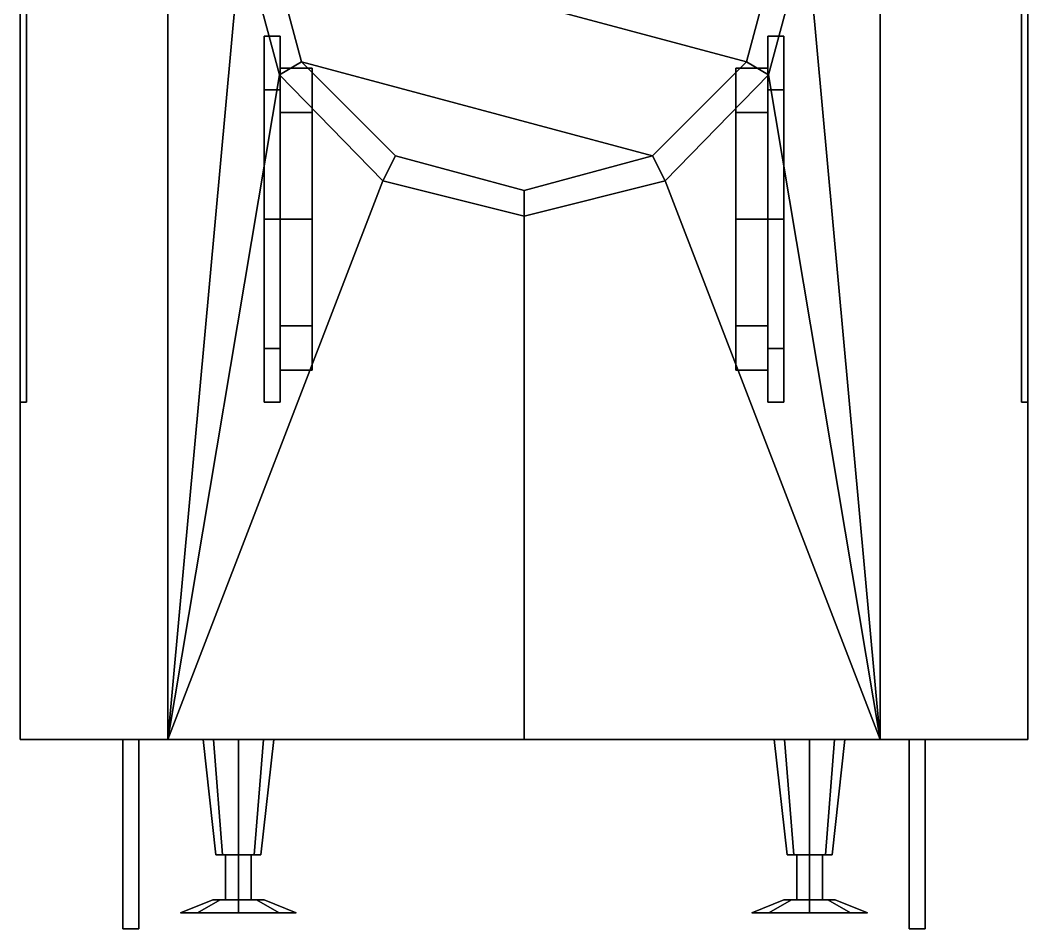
# Model space of a CAD drawing. Header units: millimetres. Extents: x -1.8 to 3, y -54.2 to 42.9.
# Drawn here: x -1.57 to 1.57, y -54.17 to -51.34 of the extents above; entities that cross this region are included whole.
import ezdxf

# ---------------------------------------------------------------- set-up
doc = ezdxf.new("R2010")
doc.units = ezdxf.units.MM
doc.layers.add('buffer', color=1, linetype='Continuous')
doc.layers.add('wheels', color=2, linetype='Continuous')

msp = doc.modelspace()

# ---------------------------------------------------------------- linework, layer by layer
for points in [[(-1.57, -43.99, 44.18), (-1.57, -53.58, 44.18), (-1.57, -53.58, 46.38), (-1.57, -43.99, 46.38)], [(1.57, -53.58, 46.38), (1.57, -53.58, 44.18), (1.57, -43.99, 44.18), (1.57, -43.99, 46.38)], [(-1.11, -47.5562, 46.82), (-1.57, -47.71, 46.38), (-1.57, -53.58, 46.38), (-1.11, -53.58, 46.82)], [(-1.11, -53.58, 46.82), (-1.11, -53.58, 46.82), (-0.88, -51.07, 46.9236), (-1.11, -47.5562, 46.82)], [(1.11, -47.5562, 46.82), (1.11, -47.5562, 46.82), (0.88, -51.07, 46.9236), (1.11, -53.58, 46.82)], [(1.57, -47.71, 46.38), (1.11, -47.5562, 46.82), (1.11, -53.58, 46.82), (1.57, -53.58, 46.38)], [(-1.57, -50.15, 43.65), (-1.57, -52.53, 43.65), (-1.57, -52.53, 44.18), (-1.57, -50.15, 44.18)], [(-1.55, -52.53, 44.18), (-1.55, -52.53, 43.65), (-1.55, -50.15, 43.65), (-1.55, -50.15, 44.18)], [(1.55, -50.15, 43.65), (1.55, -52.53, 43.65), (1.55, -52.53, 44.18), (1.55, -50.15, 44.18)], [(1.57, -52.53, 44.18), (1.57, -52.53, 43.65), (1.57, -50.15, 43.65), (1.57, -50.15, 44.18)], [(0.8, -51.07, 46.95), (-0.6928, -50.67, 46.95), (-0.8, -51.07, 46.95), (0.6928, -51.47, 46.95)], [(-1.11, -53.58, 46.82), (-1.11, -53.58, 46.82), (-0.7621, -51.51, 46.9767), (-0.88, -51.07, 46.9236)], [(-0.88, -51.07, 46.9236), (-0.7621, -51.51, 46.9767), (-0.7621, -51.51, 47.51), (-0.88, -51.07, 47.51)], [(-0.88, -51.07, 47.51), (-0.7621, -51.51, 47.51), (-0.6928, -51.47, 47.51), (-0.8, -51.07, 47.51)], [(-0.6928, -51.47, 46.95), (-0.8, -51.07, 46.95), (-0.8, -51.07, 47.51), (-0.6928, -51.47, 47.51)], [(0.6928, -51.47, 46.95), (-0.8, -51.07, 46.95), (-0.6928, -51.47, 46.95), (0.4, -51.7628, 46.95)], [(0.8, -51.07, 46.95), (0.6928, -51.47, 46.95), (0.6928, -51.47, 47.51), (0.8, -51.07, 47.51)], [(0.7621, -51.51, 47.51), (0.88, -51.07, 47.51), (0.8, -51.07, 47.51), (0.6928, -51.47, 47.51)], [(0.7621, -51.51, 46.9767), (0.88, -51.07, 46.9236), (0.88, -51.07, 47.51), (0.7621, -51.51, 47.51)], [(1.11, -53.58, 46.82), (1.11, -53.58, 46.82), (0.88, -51.07, 46.9236), (0.7621, -51.51, 46.9767)], [(-0.7621, -51.51, 47.51), (-0.44, -51.84, 47.51), (-0.4, -51.7628, 47.51), (-0.6928, -51.47, 47.51)], [(-0.4, -51.7628, 46.95), (-0.6928, -51.47, 46.95), (-0.6928, -51.47, 47.51), (-0.4, -51.7628, 47.51)], [(0.4, -51.7628, 46.95), (-0.6928, -51.47, 46.95), (-0.4, -51.7628, 46.95), (0, -51.87, 46.95)], [(0.6928, -51.47, 46.95), (0.4, -51.7628, 46.95), (0.4, -51.7628, 47.51), (0.6928, -51.47, 47.51)], [(0.44, -51.84, 47.51), (0.7621, -51.51, 47.51), (0.6928, -51.47, 47.51), (0.4, -51.7628, 47.51)], [(-1.11, -53.58, 46.82), (-1.11, -53.58, 46.82), (-0.44, -51.84, 47.1259), (-0.7621, -51.51, 46.9767)], [(-0.7621, -51.51, 46.9767), (-0.44, -51.84, 47.1218), (-0.44, -51.84, 47.51), (-0.7621, -51.51, 47.51)], [(0.44, -51.84, 47.1218), (0.7621, -51.51, 46.9767), (0.7621, -51.51, 47.51), (0.44, -51.84, 47.51)], [(1.11, -53.58, 46.82), (1.11, -53.58, 46.82), (0.7621, -51.51, 46.9767), (0.44, -51.84, 47.1218)], [(-0.44, -51.84, 47.51), (0, -51.95, 47.51), (0, -51.87, 47.51), (-0.4, -51.7628, 47.51)], [(0, -51.87, 46.95), (-0.4, -51.7628, 46.95), (-0.4, -51.7628, 47.51), (0, -51.87, 47.51)], [(0.4, -51.7628, 46.95), (0, -51.87, 46.95), (0, -51.87, 47.51), (0.4, -51.7628, 47.51)], [(0, -51.95, 47.51), (0.44, -51.84, 47.51), (0.4, -51.7628, 47.51), (0, -51.87, 47.51)], [(-1.11, -53.58, 46.82), (0, -53.58, 47.32), (0, -51.95, 47.32), (-0.44, -51.84, 47.1259)], [(-0.44, -51.84, 47.1218), (0, -51.95, 47.32), (0, -51.95, 47.51), (-0.44, -51.84, 47.51)], [(0, -51.95, 47.32), (0.44, -51.84, 47.1218), (0.44, -51.84, 47.51), (0, -51.95, 47.51)], [(0, -53.58, 47.32), (1.11, -53.58, 46.82), (0.44, -51.84, 47.1218), (0, -51.95, 47.32)], [(-1.57, -52.53, 44.18), (-1.57, -52.53, 43.65), (-1.55, -52.53, 43.65), (-1.55, -52.53, 44.18)], [(1.55, -52.53, 44.18), (1.55, -52.53, 43.65), (1.57, -52.53, 43.65), (1.57, -52.53, 44.18)], [(-1.57, -53.58, 46.38), (-1.57, -53.58, 44.18), (1.57, -53.58, 44.18), (1.57, -53.58, 46.38)], [(-1.11, -53.58, 46.82), (-1.57, -53.58, 46.38), (1.57, -53.58, 46.38), (1.11, -53.58, 46.82)], [(-1.25, -53.58, 43.99), (-1.25, -54.17, 43.99), (-1.25, -54.17, 44.47), (-1.25, -53.58, 44.68)], [(-1.2, -53.58, 43.99), (-1.2, -54.17, 43.99), (-1.25, -54.17, 43.99), (-1.25, -53.58, 43.99)], [(-1.25, -53.58, 44.68), (-1.25, -54.17, 44.47), (-1.2, -54.17, 44.47), (-1.2, -53.58, 44.68)], [(-1.2, -54.17, 44.47), (-1.2, -54.17, 43.99), (-1.2, -53.58, 43.99), (-1.2, -53.58, 44.68)], [(0, -53.58, 47.32), (-1.11, -53.58, 46.82), (1.11, -53.58, 46.82), (0, -53.58, 47.32)], [(1.2, -53.58, 43.99), (1.2, -54.17, 43.99), (1.2, -54.17, 44.47), (1.2, -53.58, 44.68)], [(1.25, -53.58, 43.99), (1.25, -54.17, 43.99), (1.2, -54.17, 43.99), (1.2, -53.58, 43.99)], [(1.2, -53.58, 44.68), (1.2, -54.17, 44.47), (1.25, -54.17, 44.47), (1.25, -53.58, 44.68)], [(1.25, -54.17, 44.47), (1.25, -54.17, 43.99), (1.25, -53.58, 43.99), (1.25, -53.58, 44.68)], [(-1.25, -54.17, 44.47), (-1.25, -54.17, 43.99), (-1.2, -54.17, 43.99), (-1.2, -54.17, 44.47)], [(1.2, -54.17, 44.47), (1.2, -54.17, 43.99), (1.25, -54.17, 43.99), (1.25, -54.17, 44.47)]]:
    msp.add_3dface(points)
at = {"layer": 'buffer'}
for points in [[(-0.9678, -53.58, 44.4278), (-1, -53.58, 44.35), (-0.96, -53.94, 44.35), (-0.9395, -53.94, 44.3995)], [(-1, -53.58, 44.35), (-0.9678, -53.58, 44.2722), (-0.9395, -53.94, 44.3005), (-0.96, -53.94, 44.35)], [(-0.89, -53.58, 44.46), (-0.9678, -53.58, 44.4278), (-0.9395, -53.94, 44.3995), (-0.89, -53.94, 44.42)], [(-0.9678, -53.58, 44.2722), (-0.89, -53.58, 44.24), (-0.89, -53.94, 44.28), (-0.9395, -53.94, 44.3005)], [(-0.8122, -53.58, 44.4278), (-0.89, -53.58, 44.46), (-0.89, -53.94, 44.42), (-0.8405, -53.94, 44.3995)], [(-0.89, -53.58, 44.24), (-0.8122, -53.58, 44.2722), (-0.8405, -53.94, 44.3005), (-0.89, -53.94, 44.28)], [(-0.78, -53.58, 44.35), (-0.8122, -53.58, 44.4278), (-0.8405, -53.94, 44.3995), (-0.82, -53.94, 44.35)], [(-0.8122, -53.58, 44.2722), (-0.78, -53.58, 44.35), (-0.82, -53.94, 44.35), (-0.8405, -53.94, 44.3005)], [(0.8122, -53.58, 44.4278), (0.78, -53.58, 44.35), (0.82, -53.94, 44.35), (0.8405, -53.94, 44.3995)], [(0.78, -53.58, 44.35), (0.8122, -53.58, 44.2722), (0.8405, -53.94, 44.3005), (0.82, -53.94, 44.35)], [(0.89, -53.58, 44.46), (0.8122, -53.58, 44.4278), (0.8405, -53.94, 44.3995), (0.89, -53.94, 44.42)], [(0.8122, -53.58, 44.2722), (0.89, -53.58, 44.24), (0.89, -53.94, 44.28), (0.8405, -53.94, 44.3005)], [(0.9678, -53.58, 44.4278), (0.89, -53.58, 44.46), (0.89, -53.94, 44.42), (0.9395, -53.94, 44.3995)], [(0.89, -53.58, 44.24), (0.9678, -53.58, 44.2722), (0.9395, -53.94, 44.3005), (0.89, -53.94, 44.28)], [(1, -53.58, 44.35), (0.9678, -53.58, 44.4278), (0.9395, -53.94, 44.3995), (0.96, -53.94, 44.35)], [(0.9678, -53.58, 44.2722), (1, -53.58, 44.35), (0.96, -53.94, 44.35), (0.9395, -53.94, 44.3005)], [(-0.89, -53.94, 44.28), (-0.9395, -53.94, 44.3995), (-0.96, -53.94, 44.35), (-0.9395, -53.94, 44.3005)], [(-0.8405, -53.94, 44.3005), (-0.89, -53.94, 44.42), (-0.9395, -53.94, 44.3995), (-0.89, -53.94, 44.28)], [(-0.89, -54.08, 44.31), (-0.93, -54.08, 44.35), (-0.93, -53.94, 44.35), (-0.89, -53.94, 44.31)], [(-0.93, -54.08, 44.35), (-0.89, -54.08, 44.39), (-0.89, -53.94, 44.39), (-0.93, -53.94, 44.35)], [(-0.82, -53.94, 44.35), (-0.8405, -53.94, 44.3995), (-0.89, -53.94, 44.42), (-0.8405, -53.94, 44.3005)], [(-0.85, -54.08, 44.35), (-0.89, -54.08, 44.31), (-0.89, -53.94, 44.31), (-0.85, -53.94, 44.35)], [(-0.89, -54.08, 44.39), (-0.85, -54.08, 44.35), (-0.85, -53.94, 44.35), (-0.89, -53.94, 44.39)], [(0.89, -53.94, 44.28), (0.8405, -53.94, 44.3995), (0.82, -53.94, 44.35), (0.8405, -53.94, 44.3005)], [(0.9395, -53.94, 44.3005), (0.89, -53.94, 44.42), (0.8405, -53.94, 44.3995), (0.89, -53.94, 44.28)], [(0.85, -54.08, 44.35), (0.89, -54.08, 44.39), (0.89, -53.94, 44.39), (0.85, -53.94, 44.35)], [(0.89, -54.08, 44.31), (0.85, -54.08, 44.35), (0.85, -53.94, 44.35), (0.89, -53.94, 44.31)], [(0.96, -53.94, 44.35), (0.9395, -53.94, 44.3995), (0.89, -53.94, 44.42), (0.9395, -53.94, 44.3005)], [(0.89, -54.08, 44.39), (0.93, -54.08, 44.35), (0.93, -53.94, 44.35), (0.89, -53.94, 44.39)], [(0.93, -54.08, 44.35), (0.89, -54.08, 44.31), (0.89, -53.94, 44.31), (0.93, -53.94, 44.35)], [(-0.9466, -54.08, 44.4066), (-0.97, -54.08, 44.35), (-1.07, -54.12, 44.35), (-1.0173, -54.12, 44.4773)], [(-0.97, -54.08, 44.35), (-0.9466, -54.08, 44.2934), (-1.0173, -54.12, 44.2227), (-1.07, -54.12, 44.35)], [(-0.89, -54.08, 44.43), (-0.9466, -54.08, 44.4066), (-1.0173, -54.12, 44.4773), (-0.89, -54.12, 44.53)], [(-0.9466, -54.08, 44.2934), (-0.89, -54.08, 44.27), (-0.89, -54.12, 44.17), (-1.0173, -54.12, 44.2227)], [(-0.97, -54.08, 44.35), (-0.9466, -54.08, 44.4066), (-0.89, -54.08, 44.43), (-0.9466, -54.08, 44.2934)], [(-0.9466, -54.08, 44.2934), (-0.89, -54.08, 44.43), (-0.8334, -54.08, 44.4066), (-0.89, -54.08, 44.27)], [(-0.8334, -54.08, 44.4066), (-0.89, -54.08, 44.43), (-0.89, -54.12, 44.53), (-0.7627, -54.12, 44.4773)], [(-0.89, -54.08, 44.27), (-0.8334, -54.08, 44.4066), (-0.81, -54.08, 44.35), (-0.8334, -54.08, 44.2934)], [(-0.89, -54.08, 44.27), (-0.8334, -54.08, 44.2934), (-0.7627, -54.12, 44.2227), (-0.89, -54.12, 44.17)], [(-0.81, -54.08, 44.35), (-0.8334, -54.08, 44.4066), (-0.7627, -54.12, 44.4773), (-0.71, -54.12, 44.35)], [(-0.8334, -54.08, 44.2934), (-0.81, -54.08, 44.35), (-0.71, -54.12, 44.35), (-0.7627, -54.12, 44.2227)], [(0.8334, -54.08, 44.4066), (0.81, -54.08, 44.35), (0.71, -54.12, 44.35), (0.7627, -54.12, 44.4773)], [(0.81, -54.08, 44.35), (0.8334, -54.08, 44.2934), (0.7627, -54.12, 44.2227), (0.71, -54.12, 44.35)], [(0.89, -54.08, 44.43), (0.8334, -54.08, 44.4066), (0.7627, -54.12, 44.4773), (0.89, -54.12, 44.53)], [(0.8334, -54.08, 44.2934), (0.89, -54.08, 44.27), (0.89, -54.12, 44.17), (0.7627, -54.12, 44.2227)], [(0.81, -54.08, 44.35), (0.8334, -54.08, 44.4066), (0.89, -54.08, 44.43), (0.8334, -54.08, 44.2934)], [(0.8334, -54.08, 44.2934), (0.89, -54.08, 44.43), (0.9466, -54.08, 44.4066), (0.89, -54.08, 44.27)], [(0.9466, -54.08, 44.4066), (0.89, -54.08, 44.43), (0.89, -54.12, 44.53), (1.0173, -54.12, 44.4773)], [(0.89, -54.08, 44.27), (0.9466, -54.08, 44.4066), (0.97, -54.08, 44.35), (0.9466, -54.08, 44.2934)], [(0.89, -54.08, 44.27), (0.9466, -54.08, 44.2934), (1.0173, -54.12, 44.2227), (0.89, -54.12, 44.17)], [(0.97, -54.08, 44.35), (0.9466, -54.08, 44.4066), (1.0173, -54.12, 44.4773), (1.07, -54.12, 44.35)], [(0.9466, -54.08, 44.2934), (0.97, -54.08, 44.35), (1.07, -54.12, 44.35), (1.0173, -54.12, 44.2227)], [(-1.0173, -54.12, 44.4773), (-1.07, -54.12, 44.35), (-1.0173, -54.12, 44.2227), (-0.89, -54.12, 44.53)], [(-0.89, -54.12, 44.53), (-1.0173, -54.12, 44.2227), (-0.89, -54.12, 44.17), (-0.7627, -54.12, 44.4773)], [(-0.7627, -54.12, 44.4773), (-0.89, -54.12, 44.17), (-0.7627, -54.12, 44.2227), (-0.71, -54.12, 44.35)], [(0.7627, -54.12, 44.4773), (0.71, -54.12, 44.35), (0.7627, -54.12, 44.2227), (0.89, -54.12, 44.53)], [(0.89, -54.12, 44.53), (0.7627, -54.12, 44.2227), (0.89, -54.12, 44.17), (1.0173, -54.12, 44.4773)], [(1.0173, -54.12, 44.4773), (0.89, -54.12, 44.17), (1.0173, -54.12, 44.2227), (1.07, -54.12, 44.35)]]:
    msp.add_3dface(points, dxfattribs=at)
at = {"layer": 'wheels'}
for points in [[(-0.81, -52.53, 43.75), (-0.81, -51.5569, 44.1531), (-0.81, -51.39, 43.75), (-0.81, -52.3631, 43.3469)], [(-0.76, -51.5569, 44.1531), (-0.76, -51.39, 43.75), (-0.81, -51.39, 43.75), (-0.81, -51.5569, 44.1531)], [(-0.81, -52.3631, 43.3469), (-0.81, -51.39, 43.75), (-0.81, -51.5569, 43.3469), (-0.81, -51.96, 43.18)], [(-0.76, -51.39, 43.75), (-0.76, -51.5569, 43.3469), (-0.81, -51.5569, 43.3469), (-0.81, -51.39, 43.75)], [(-0.76, -51.6277, 44.0823), (-0.76, -51.49, 43.75), (-0.76, -51.39, 43.75), (-0.76, -51.5569, 44.1531)], [(-0.76, -51.49, 43.75), (-0.76, -51.6277, 43.4177), (-0.76, -51.5569, 43.3469), (-0.76, -51.39, 43.75)], [(0.76, -51.39, 43.75), (0.76, -51.5569, 44.1531), (0.81, -51.5569, 44.1531), (0.81, -51.39, 43.75)], [(0.76, -51.49, 43.75), (0.76, -51.6277, 44.0823), (0.76, -51.5569, 44.1531), (0.76, -51.39, 43.75)], [(0.76, -51.5569, 43.3469), (0.76, -51.39, 43.75), (0.81, -51.39, 43.75), (0.81, -51.5569, 43.3469)], [(0.76, -51.6277, 43.4177), (0.76, -51.49, 43.75), (0.76, -51.39, 43.75), (0.76, -51.5569, 43.3469)], [(0.81, -51.39, 43.75), (0.81, -52.3631, 44.1531), (0.81, -52.53, 43.75), (0.81, -51.5569, 43.3469)], [(0.81, -51.5569, 44.1531), (0.81, -51.96, 44.32), (0.81, -52.3631, 44.1531), (0.81, -51.39, 43.75)], [(-0.66, -51.6277, 44.0823), (-0.66, -51.49, 43.75), (-0.76, -51.49, 43.75), (-0.76, -51.6277, 44.0823)], [(-0.66, -51.49, 43.75), (-0.66, -51.6277, 43.4177), (-0.76, -51.6277, 43.4177), (-0.76, -51.49, 43.75)], [(-0.66, -51.6277, 44.0823), (-0.66, -52.43, 43.75), (-0.66, -52.2923, 43.4177), (-0.66, -51.49, 43.75)], [(-0.66, -51.49, 43.75), (-0.66, -52.2923, 43.4177), (-0.66, -51.96, 43.28), (-0.66, -51.6277, 43.4177)], [(0.66, -52.2923, 44.0823), (0.66, -51.49, 43.75), (0.66, -51.6277, 43.4177), (0.66, -52.43, 43.75)], [(0.66, -51.49, 43.75), (0.66, -51.6277, 44.0823), (0.76, -51.6277, 44.0823), (0.76, -51.49, 43.75)], [(0.66, -51.96, 44.22), (0.66, -51.6277, 44.0823), (0.66, -51.49, 43.75), (0.66, -52.2923, 44.0823)], [(0.66, -51.6277, 43.4177), (0.66, -51.49, 43.75), (0.76, -51.49, 43.75), (0.76, -51.6277, 43.4177)], [(-0.81, -52.3631, 44.1531), (-0.81, -51.96, 44.32), (-0.81, -51.5569, 44.1531), (-0.81, -52.53, 43.75)], [(-0.76, -51.5569, 43.3469), (-0.76, -51.96, 43.18), (-0.81, -51.96, 43.18), (-0.81, -51.5569, 43.3469)], [(-0.76, -51.96, 44.32), (-0.76, -51.5569, 44.1531), (-0.81, -51.5569, 44.1531), (-0.81, -51.96, 44.32)], [(-0.76, -51.6277, 43.4177), (-0.76, -51.96, 43.28), (-0.76, -51.96, 43.18), (-0.76, -51.5569, 43.3469)], [(-0.76, -51.96, 44.22), (-0.76, -51.6277, 44.0823), (-0.76, -51.5569, 44.1531), (-0.76, -51.96, 44.32)], [(0.76, -51.96, 43.18), (0.76, -51.5569, 43.3469), (0.81, -51.5569, 43.3469), (0.81, -51.96, 43.18)], [(0.76, -51.96, 43.28), (0.76, -51.6277, 43.4177), (0.76, -51.5569, 43.3469), (0.76, -51.96, 43.18)], [(0.76, -51.6277, 44.0823), (0.76, -51.96, 44.22), (0.76, -51.96, 44.32), (0.76, -51.5569, 44.1531)], [(0.76, -51.5569, 44.1531), (0.76, -51.96, 44.32), (0.81, -51.96, 44.32), (0.81, -51.5569, 44.1531)], [(0.81, -51.5569, 43.3469), (0.81, -52.53, 43.75), (0.81, -52.3631, 43.3469), (0.81, -51.96, 43.18)], [(-0.66, -51.6277, 43.4177), (-0.66, -51.96, 43.28), (-0.76, -51.96, 43.28), (-0.76, -51.6277, 43.4177)], [(-0.66, -51.96, 44.22), (-0.66, -51.6277, 44.0823), (-0.76, -51.6277, 44.0823), (-0.76, -51.96, 44.22)], [(-0.66, -51.96, 44.22), (-0.66, -52.2923, 44.0823), (-0.66, -52.43, 43.75), (-0.66, -51.6277, 44.0823)], [(0.66, -51.96, 43.28), (0.66, -51.6277, 43.4177), (0.76, -51.6277, 43.4177), (0.76, -51.96, 43.28)], [(0.66, -52.43, 43.75), (0.66, -51.6277, 43.4177), (0.66, -51.96, 43.28), (0.66, -52.2923, 43.4177)], [(0.66, -51.6277, 44.0823), (0.66, -51.96, 44.22), (0.76, -51.96, 44.22), (0.76, -51.6277, 44.0823)], [(-0.76, -51.96, 43.18), (-0.76, -52.3631, 43.3469), (-0.81, -52.3631, 43.3469), (-0.81, -51.96, 43.18)], [(-0.76, -52.3631, 44.1531), (-0.76, -51.96, 44.32), (-0.81, -51.96, 44.32), (-0.81, -52.3631, 44.1531)], [(-0.66, -51.96, 43.28), (-0.66, -52.2923, 43.4177), (-0.76, -52.2923, 43.4177), (-0.76, -51.96, 43.28)], [(-0.76, -51.96, 43.28), (-0.76, -52.2923, 43.4177), (-0.76, -52.3631, 43.3469), (-0.76, -51.96, 43.18)], [(-0.76, -52.2923, 44.0823), (-0.76, -51.96, 44.22), (-0.76, -51.96, 44.32), (-0.76, -52.3631, 44.1531)], [(-0.66, -52.2923, 44.0823), (-0.66, -51.96, 44.22), (-0.76, -51.96, 44.22), (-0.76, -52.2923, 44.0823)], [(0.66, -52.2923, 43.4177), (0.66, -51.96, 43.28), (0.76, -51.96, 43.28), (0.76, -52.2923, 43.4177)], [(0.66, -51.96, 44.22), (0.66, -52.2923, 44.0823), (0.76, -52.2923, 44.0823), (0.76, -51.96, 44.22)], [(0.76, -52.3631, 43.3469), (0.76, -51.96, 43.18), (0.81, -51.96, 43.18), (0.81, -52.3631, 43.3469)], [(0.76, -52.2923, 43.4177), (0.76, -51.96, 43.28), (0.76, -51.96, 43.18), (0.76, -52.3631, 43.3469)], [(0.76, -51.96, 44.22), (0.76, -52.2923, 44.0823), (0.76, -52.3631, 44.1531), (0.76, -51.96, 44.32)], [(0.76, -51.96, 44.32), (0.76, -52.3631, 44.1531), (0.81, -52.3631, 44.1531), (0.81, -51.96, 44.32)], [(-0.76, -52.43, 43.75), (-0.76, -52.2923, 44.0823), (-0.76, -52.3631, 44.1531), (-0.76, -52.53, 43.75)], [(-0.66, -52.43, 43.75), (-0.66, -52.2923, 44.0823), (-0.76, -52.2923, 44.0823), (-0.76, -52.43, 43.75)], [(-0.76, -52.2923, 43.4177), (-0.76, -52.43, 43.75), (-0.76, -52.53, 43.75), (-0.76, -52.3631, 43.3469)], [(-0.66, -52.2923, 43.4177), (-0.66, -52.43, 43.75), (-0.76, -52.43, 43.75), (-0.76, -52.2923, 43.4177)], [(0.66, -52.2923, 44.0823), (0.66, -52.43, 43.75), (0.76, -52.43, 43.75), (0.76, -52.2923, 44.0823)], [(0.66, -52.43, 43.75), (0.66, -52.2923, 43.4177), (0.76, -52.2923, 43.4177), (0.76, -52.43, 43.75)], [(0.76, -52.2923, 44.0823), (0.76, -52.43, 43.75), (0.76, -52.53, 43.75), (0.76, -52.3631, 44.1531)], [(0.76, -52.43, 43.75), (0.76, -52.2923, 43.4177), (0.76, -52.3631, 43.3469), (0.76, -52.53, 43.75)], [(-0.76, -52.53, 43.75), (-0.76, -52.3631, 44.1531), (-0.81, -52.3631, 44.1531), (-0.81, -52.53, 43.75)], [(-0.76, -52.3631, 43.3469), (-0.76, -52.53, 43.75), (-0.81, -52.53, 43.75), (-0.81, -52.3631, 43.3469)], [(0.76, -52.3631, 44.1531), (0.76, -52.53, 43.75), (0.81, -52.53, 43.75), (0.81, -52.3631, 44.1531)], [(0.76, -52.53, 43.75), (0.76, -52.3631, 43.3469), (0.81, -52.3631, 43.3469), (0.81, -52.53, 43.75)]]:
    msp.add_3dface(points, dxfattribs=at)

# ---------------------------------------------------------------- meshes
mesh = msp.add_polymesh((2, 12), dxfattribs=dict(n_close=True))
for k, corner in enumerate([(0.8, -51.07, 46.95), (0.6928, -50.67, 46.95), (0.4, -50.3772, 46.95), (0, -50.27, 46.95), (-0.4, -50.3772, 46.95), (-0.6928, -50.67, 46.95), (-0.8, -51.07, 46.95), (-0.6928, -51.47, 46.95), (-0.4, -51.7628, 46.95), (0, -51.87, 46.95), (0.4, -51.7628, 46.95), (0.6928, -51.47, 46.95), (0.8, -51.07, 47.51), (0.6928, -50.67, 47.51), (0.4, -50.3772, 47.51), (0, -50.27, 47.51), (-0.4, -50.3772, 47.51), (-0.6928, -50.67, 47.51), (-0.8, -51.07, 47.51), (-0.6928, -51.47, 47.51), (-0.4, -51.7628, 47.51), (0, -51.87, 47.51), (0.4, -51.7628, 47.51), (0.6928, -51.47, 47.51)]):
    mesh.set_mesh_vertex(divmod(k, 12), corner)

doc.saveas('drawing.dxf')
